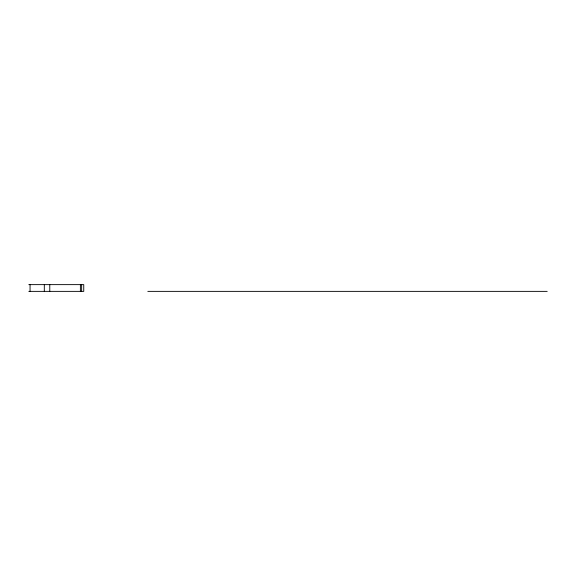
<?xml version="1.0" encoding="UTF-8"?>
<svg xmlns="http://www.w3.org/2000/svg" width="576" height="576" viewBox="0 0 576 576"><rect width="100%" height="100%" fill="white"/><g stroke="black" fill="none" stroke-linecap="round" stroke-linejoin="round"><path stroke-width="0.86" d="M28.8 284.63L83.75 284.63L83.75 291.37L28.8 291.37M147.809 291.37L547.2 291.37M81.641 284.63L81.641 291.37M80.388 284.63L80.388 291.37M49.781 284.63L49.781 291.37M44.309 284.63L44.309 291.37M30.06 284.63L30.06 291.37"/></g></svg>
